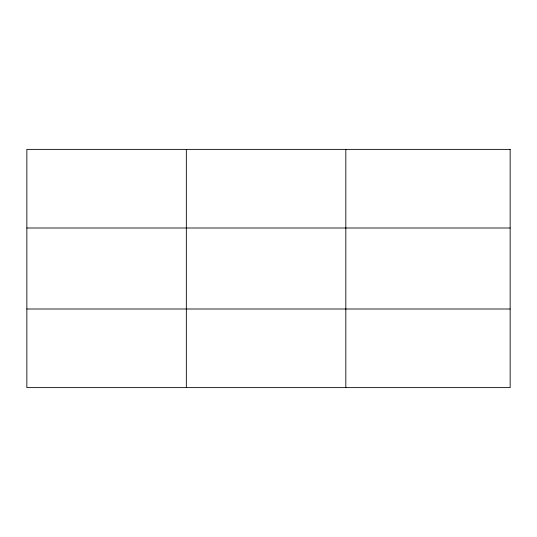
<?xml version="1.0" encoding="UTF-8"?>
<svg xmlns="http://www.w3.org/2000/svg" width="537" height="537" viewBox="0 0 537 537"><rect width="100%" height="100%" fill="white"/><g stroke="black" fill="none" stroke-linecap="round" stroke-linejoin="round"><path stroke-width="0.81" d="M186.339 149.38L186.339 387.62M345.828 149.38L345.828 387.62M26.85 227.997L510.15 227.997M26.85 309.003L510.15 309.003M510.15 149.38L510.15 387.62L26.85 387.62L26.85 149.38L510.15 149.38"/></g></svg>
